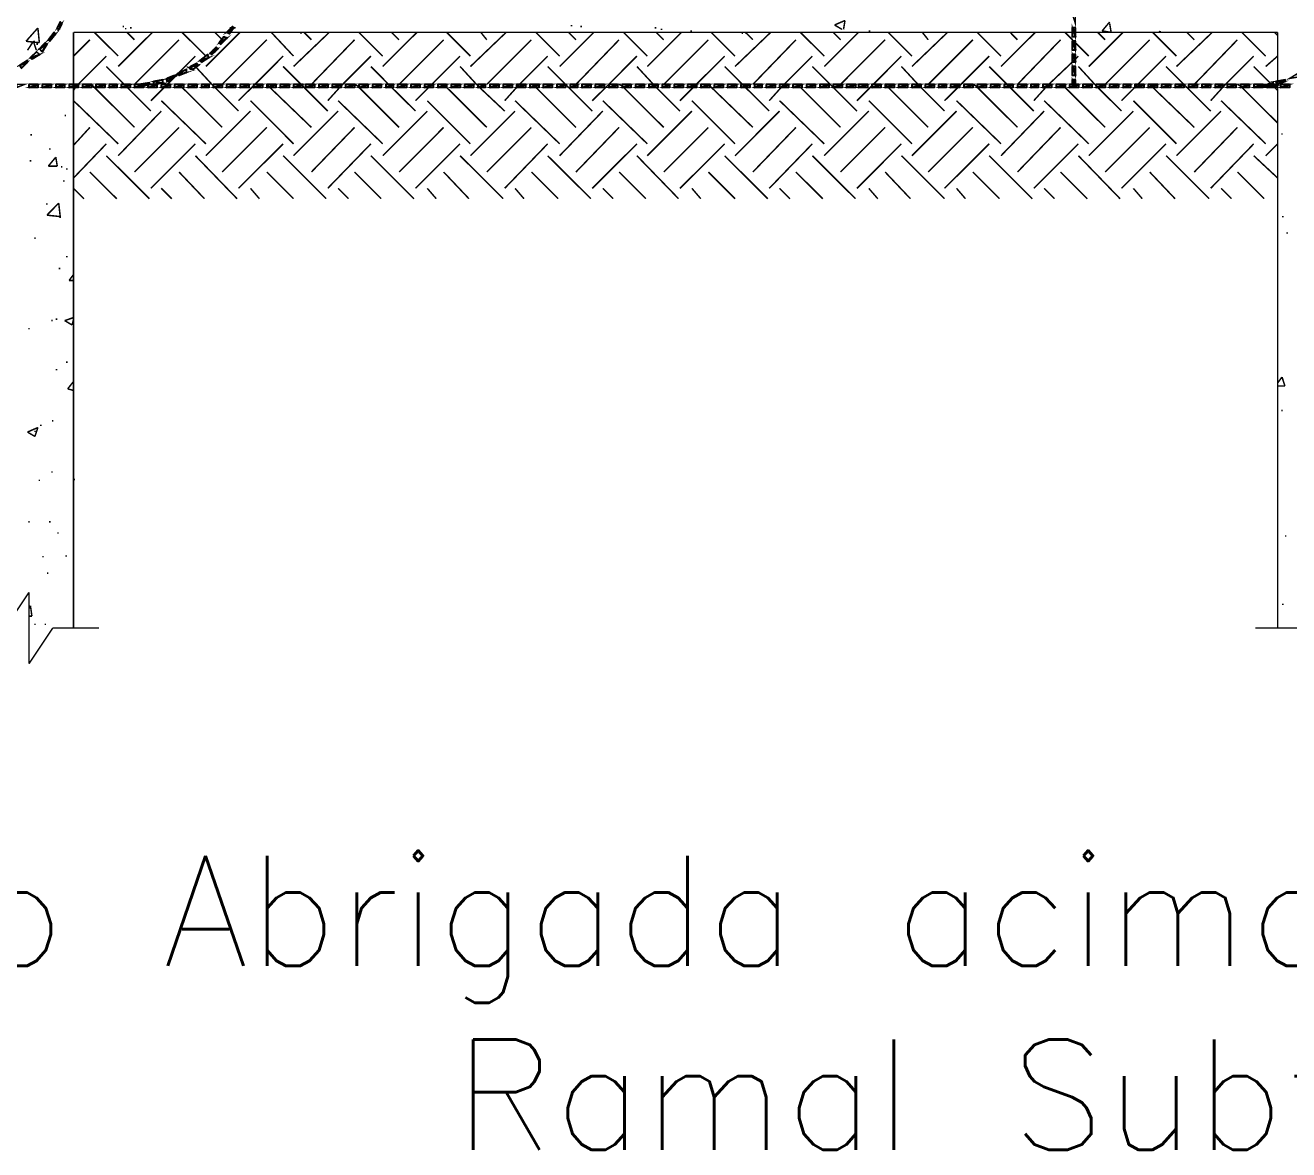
# Model space of a CAD drawing. Extents: x 219 to 1226, y 175 to 465.
# Drawn here: x 281.11 to 317.16, y 175.36 to 207.45 of the extents above; entities that cross this region are included whole.
import ezdxf

# ---------------------------------------------------------------- set-up
doc = ezdxf.new("R2010")
doc.units = 0
doc.header["$MEASUREMENT"] = 0
for name, color, linetype in [('C00-00-00-BLACK', 7, 'Continuous'), ('C00-FF-00', 3, 'Continuous'), ('C95-49-00', 34, 'Continuous')]:
    doc.layers.add(name, color=color, linetype=linetype)
doc.styles.get("Standard").update_dxf_attribs({"font": 'txt.shx', "height": 0.4})

msp = doc.modelspace()

# ---------------------------------------------------------------- linework, layer by layer
at = {"layer": 'C00-00-00-BLACK', "const_width": 0.0423}
for points in [[(281.136, 206.993), (281.474, 207.375)], [(281.517, 206.952), (281.474, 207.375)], [(283.892, 207.416), (283.935, 207.416)], [(283.978, 207.375), (283.978, 207.332)], [(284.104, 207.375), (284.146, 207.375)], [(296.701, 207.459), (296.701, 207.416)], [(296.955, 207.416), (296.997, 207.416)], [(299.077, 207.375), (299.12, 207.375)], [(299.246, 207.332), (299.289, 207.332)], [(300.093, 207.289), (300.135, 207.289)], [(304.207, 207.459), (304.504, 207.586)], [(304.207, 207.459), (304.419, 207.332)], [(304.461, 207.332), (304.504, 207.586)], [(305.183, 207.289), (305.226, 207.289)], [(311.84, 207.289), (312.055, 207.544)], [(311.84, 207.289), (312.097, 207.248)], [(312.097, 207.248), (312.055, 207.501)], [(313.454, 207.248), (313.497, 207.289)], [(313.497, 207.248), (313.497, 207.289)], [(281.136, 206.993), (281.517, 206.952)], [(281.178, 206.739), (281.347, 206.993)], [(281.432, 206.739), (281.347, 206.993)], [(281.347, 206.993), (281.39, 206.993)], [(281.432, 206.909), (281.474, 206.909)], [(282.492, 190.251), (282.492, 207.248)], [(282.492, 207.248), (316.847, 207.248)], [(288.557, 207.248), (288.6, 207.248)], [(288.983, 207.248), (288.983, 207.205)], [(301.577, 207.248), (301.577, 207.205)], [(315.15, 207.248), (315.193, 207.248)], [(315.193, 207.248), (315.234, 207.248)], [(316.847, 190.251), (316.847, 207.248)], [(282.238, 204.874), (282.281, 204.874)], [(281.263, 204.324), (281.304, 204.324)], [(316.973, 204.367), (316.973, 204.324)], [(281.773, 203.432), (281.985, 203.686)], [(281.815, 203.941), (281.815, 203.898)], [(282.028, 203.432), (281.985, 203.686)], [(281.263, 203.602), (281.263, 203.559)], [(281.773, 203.432), (282.028, 203.432)], [(282.155, 203.432), (282.155, 203.389)], [(282.281, 203.348), (282.324, 203.348)], [(282.196, 203.009), (282.238, 203.009)], [(281.732, 202.032), (282.069, 202.374)], [(281.732, 202.374), (281.732, 202.331)], [(282.112, 201.991), (282.069, 202.374)], [(281.732, 202.032), (282.112, 201.991)], [(282.112, 201.991), (282.112, 201.948)], [(316.973, 201.991), (317.016, 201.991)], [(317.1, 201.525), (317.143, 201.525)], [(281.39, 201.397), (281.39, 201.355)], [(282.281, 200.847), (282.324, 200.847)], [(282.069, 200.508), (282.112, 200.508)], [(282.365, 200.168), (282.492, 200.339)], [(282.365, 200.168), (282.492, 200.168)], [(281.858, 199.024), (281.899, 199.024)], [(281.985, 199.066), (282.028, 199.066)], [(282.238, 199.024), (282.492, 199.109)], [(282.238, 199.024), (282.451, 198.897)], [(282.451, 198.897), (282.492, 199.066)], [(281.22, 198.813), (281.22, 198.77)], [(281.985, 197.625), (282.028, 197.625)], [(282.281, 197.836), (282.324, 197.836)], [(282.324, 197.074), (282.492, 197.286)], [(316.847, 197.243), (316.973, 197.413)], [(317.057, 197.159), (316.973, 197.413)], [(282.324, 197.074), (282.492, 197.031)], [(316.847, 197.159), (317.057, 197.159)], [(316.973, 196.481), (316.973, 196.439)], [(281.899, 196.185), (281.899, 196.142)], [(281.178, 195.843), (281.474, 195.972)], [(281.178, 195.843), (281.39, 195.717)], [(281.39, 195.717), (281.474, 195.972)], [(281.39, 195.886), (281.39, 195.843)], [(281.559, 196.056), (281.559, 196.013)], [(281.858, 194.701), (281.899, 194.701)], [(281.517, 194.489), (281.517, 194.447)], [(282.492, 194.489), (282.535, 194.489)], [(281.22, 193.301), (281.22, 193.259)], [(281.815, 193.301), (281.815, 193.259)], [(282.028, 192.963), (282.069, 192.963)], [(317.057, 192.878), (317.1, 192.878)], [(281.601, 192.285), (281.643, 192.285)], [(282.281, 192.328), (282.281, 192.285)], [(281.732, 191.817), (281.773, 191.817)], [(281.22, 191.267), (280.542, 190.251)], [(281.22, 189.231), (281.22, 191.267)], [(281.22, 190.801), (281.263, 190.885)], [(281.304, 190.589), (281.263, 190.885)], [(316.973, 190.928), (317.016, 190.928)], [(281.22, 190.589), (281.304, 190.589)], [(281.39, 190.378), (281.39, 190.335)], [(281.686, 190.378), (281.686, 190.335)], [(281.899, 190.251), (281.22, 189.231)], [(281.899, 190.251), (283.216, 190.251)], [(316.208, 190.251), (317.439, 190.251)]]:
    msp.add_lwpolyline(points, dxfattribs=at)
at = {"layer": 'C00-FF-00', "const_width": 0.0423}
for points in [[(311.078, 207.755), (310.994, 207.755), (311.078, 207.499), (311.078, 207.755)], [(281.815, 206.993), (281.773, 207.036), (281.985, 207.205), (281.815, 206.993)], [(282.028, 207.375), (282.155, 207.501), (282.112, 207.544), (282.028, 207.375)], [(282.069, 207.332), (282.028, 207.375), (282.155, 207.501), (282.069, 207.332)], [(286.861, 207.248), (287.03, 207.332), (286.989, 207.375), (286.861, 207.248)], [(286.946, 207.205), (286.861, 207.248), (287.03, 207.332), (286.946, 207.205)], [(286.989, 207.375), (287.073, 207.375), (287.03, 207.416), (286.989, 207.375)], [(287.03, 207.332), (286.989, 207.375), (287.073, 207.375), (287.03, 207.332)], [(311.078, 207.375), (310.994, 207.375), (311.078, 207.118), (311.078, 207.375)], [(310.994, 207.375), (311.078, 207.118), (310.994, 207.118), (310.994, 207.375)], [(281.517, 206.782), (281.732, 206.909), (281.686, 206.952), (281.517, 206.782)], [(281.601, 206.697), (281.517, 206.782), (281.732, 206.909), (281.601, 206.697)], [(281.773, 207.036), (281.985, 207.205), (281.942, 207.248), (281.773, 207.036)], [(286.65, 206.952), (286.863, 207.078), (286.777, 207.12), (286.65, 206.952)], [(286.692, 206.909), (286.65, 206.952), (286.863, 207.078), (286.692, 206.909)], [(311.078, 206.993), (310.994, 206.993), (311.078, 206.737), (311.078, 206.993)], [(310.994, 206.993), (311.078, 206.737), (310.994, 206.737), (310.994, 206.993)], [(281.263, 206.527), (281.517, 206.613), (281.432, 206.697), (281.263, 206.527)], [(281.304, 206.486), (281.263, 206.527), (281.517, 206.613), (281.304, 206.486)], [(286.099, 206.443), (286.356, 206.527), (286.313, 206.613), (286.099, 206.443)], [(286.141, 206.4), (286.099, 206.443), (286.356, 206.527), (286.141, 206.4)], [(286.395, 206.655), (286.523, 206.697), (286.48, 206.739), (286.395, 206.655)], [(286.438, 206.613), (286.395, 206.655), (286.523, 206.697), (286.438, 206.613)], [(286.48, 206.739), (286.607, 206.782), (286.564, 206.823), (286.48, 206.739)], [(286.523, 206.697), (286.48, 206.739), (286.607, 206.782), (286.523, 206.697)], [(311.078, 206.613), (310.994, 206.613), (311.078, 206.4), (311.078, 206.613)], [(310.994, 206.613), (311.078, 206.4), (310.994, 206.4), (310.994, 206.613)], [(280.967, 206.316), (281.178, 206.4), (281.178, 206.443), (280.967, 206.316)], [(281.008, 206.228), (280.967, 206.316), (281.178, 206.4), (281.008, 206.228)], [(285.462, 206.06), (285.715, 206.102), (285.715, 206.187), (285.462, 206.06)], [(285.842, 206.187), (285.799, 206.228), (285.885, 206.187), (285.842, 206.187)], [(285.842, 206.274), (286.057, 206.316), (286.012, 206.358), (285.842, 206.274)], [(285.799, 206.228), (285.885, 206.187), (285.842, 206.274), (285.799, 206.228)], [(285.885, 206.187), (285.842, 206.274), (286.057, 206.316), (285.885, 206.187)], [(311.078, 206.274), (310.994, 206.274), (311.078, 206.017), (311.078, 206.274)], [(310.994, 206.274), (311.078, 206.017), (310.994, 206.017), (310.994, 206.274)], [(284.784, 205.848), (285.039, 205.805), (285.039, 205.891), (284.784, 205.848)], [(284.784, 205.763), (284.784, 205.848), (285.039, 205.805), (284.784, 205.763)], [(285.165, 205.932), (285.376, 205.975), (285.376, 206.017), (285.165, 205.932)], [(285.165, 205.848), (285.165, 205.932), (285.376, 205.975), (285.165, 205.848)], [(285.503, 206.017), (285.462, 206.06), (285.715, 206.102), (285.503, 206.017)], [(311.078, 205.891), (310.994, 205.891), (311.078, 205.721), (311.078, 205.891)], [(310.994, 205.891), (311.078, 205.721), (310.994, 205.721), (310.994, 205.891)], [(316.804, 205.848), (317.06, 205.848), (317.06, 205.891), (316.804, 205.848)], [(316.847, 205.763), (316.804, 205.848), (317.06, 205.848), (316.847, 205.763)], [(317.186, 205.932), (317.439, 205.975), (317.396, 206.06), (317.186, 205.932)], [(280.881, 205.763), (280.881, 205.678), (281.093, 205.763), (280.881, 205.763)], [(281.22, 205.678), (281.474, 205.763), (281.474, 205.678), (281.22, 205.678)], [(281.22, 205.763), (281.22, 205.678), (281.474, 205.763), (281.22, 205.763)], [(281.601, 205.678), (281.855, 205.763), (281.855, 205.678), (281.601, 205.678)], [(281.601, 205.763), (281.601, 205.678), (281.855, 205.763), (281.601, 205.763)], [(281.985, 205.678), (282.238, 205.763), (282.238, 205.678), (281.985, 205.678)], [(281.985, 205.763), (281.985, 205.678), (282.238, 205.763), (281.985, 205.763)], [(282.365, 205.678), (282.62, 205.763), (282.62, 205.678), (282.365, 205.678)], [(282.365, 205.763), (282.365, 205.678), (282.62, 205.763), (282.365, 205.763)], [(282.747, 205.678), (283.001, 205.763), (283.001, 205.678), (282.747, 205.678)], [(282.747, 205.763), (282.747, 205.678), (283.001, 205.763), (282.747, 205.763)], [(283.127, 205.678), (283.383, 205.763), (283.383, 205.678), (283.127, 205.678)], [(283.127, 205.763), (283.127, 205.678), (283.383, 205.763), (283.127, 205.763)], [(283.512, 205.678), (283.723, 205.763), (283.723, 205.678), (283.512, 205.678)], [(283.512, 205.763), (283.512, 205.678), (283.723, 205.763), (283.512, 205.763)], [(283.85, 205.678), (284.104, 205.763), (284.104, 205.678), (283.85, 205.678)], [(283.85, 205.763), (283.85, 205.678), (284.104, 205.763), (283.85, 205.763)], [(284.358, 205.763), (284.657, 205.763), (284.657, 205.805), (284.358, 205.763)], [(284.231, 205.678), (284.485, 205.763), (284.485, 205.678), (284.231, 205.678)], [(284.231, 205.763), (284.231, 205.678), (284.485, 205.763), (284.231, 205.763)], [(284.358, 205.678), (284.358, 205.763), (284.657, 205.763), (284.358, 205.678)], [(284.614, 205.678), (284.869, 205.763), (284.869, 205.678), (284.614, 205.678)], [(284.614, 205.763), (284.614, 205.678), (284.869, 205.763), (284.614, 205.763)], [(284.996, 205.678), (285.25, 205.763), (285.25, 205.678), (284.996, 205.678)], [(284.996, 205.763), (284.996, 205.678), (285.25, 205.763), (284.996, 205.763)], [(285.376, 205.678), (285.631, 205.763), (285.631, 205.678), (285.376, 205.678)], [(285.376, 205.763), (285.376, 205.678), (285.631, 205.763), (285.376, 205.763)], [(285.758, 205.678), (286.012, 205.763), (286.012, 205.678), (285.758, 205.678)], [(285.758, 205.763), (285.758, 205.678), (286.012, 205.763), (285.758, 205.763)], [(286.141, 205.678), (286.353, 205.763), (286.353, 205.678), (286.141, 205.678)], [(286.141, 205.763), (286.141, 205.678), (286.353, 205.763), (286.141, 205.763)], [(286.48, 205.678), (286.734, 205.763), (286.734, 205.678), (286.48, 205.678)], [(286.48, 205.763), (286.48, 205.678), (286.734, 205.763), (286.48, 205.763)], [(286.861, 205.678), (287.116, 205.763), (287.116, 205.678), (286.861, 205.678)], [(286.861, 205.763), (286.861, 205.678), (287.116, 205.763), (286.861, 205.763)], [(287.242, 205.678), (287.496, 205.763), (287.496, 205.678), (287.242, 205.678)], [(287.242, 205.763), (287.242, 205.678), (287.496, 205.763), (287.242, 205.763)], [(287.625, 205.678), (287.88, 205.763), (287.88, 205.678), (287.625, 205.678)], [(287.625, 205.763), (287.625, 205.678), (287.88, 205.763), (287.625, 205.763)], [(288.007, 205.678), (288.261, 205.763), (288.261, 205.678), (288.007, 205.678)], [(288.007, 205.763), (288.007, 205.678), (288.261, 205.763), (288.007, 205.763)], [(288.387, 205.678), (288.642, 205.763), (288.642, 205.678), (288.387, 205.678)], [(288.387, 205.763), (288.387, 205.678), (288.642, 205.763), (288.387, 205.763)], [(288.769, 205.678), (289.023, 205.763), (289.023, 205.678), (288.769, 205.678)], [(288.769, 205.763), (288.769, 205.678), (289.023, 205.763), (288.769, 205.763)], [(289.11, 205.678), (289.365, 205.763), (289.365, 205.678), (289.11, 205.678)], [(289.11, 205.763), (289.11, 205.678), (289.365, 205.763), (289.11, 205.763)], [(289.491, 205.678), (289.745, 205.763), (289.745, 205.678), (289.491, 205.678)], [(289.491, 205.763), (289.491, 205.678), (289.745, 205.763), (289.491, 205.763)], [(289.872, 205.678), (290.127, 205.763), (290.127, 205.678), (289.872, 205.678)], [(289.872, 205.763), (289.872, 205.678), (290.127, 205.763), (289.872, 205.763)], [(290.253, 205.678), (290.507, 205.763), (290.507, 205.678), (290.253, 205.678)], [(290.253, 205.763), (290.253, 205.678), (290.507, 205.763), (290.253, 205.763)], [(290.636, 205.678), (290.891, 205.763), (290.891, 205.678), (290.636, 205.678)], [(290.636, 205.763), (290.636, 205.678), (290.891, 205.763), (290.636, 205.763)], [(291.018, 205.678), (291.272, 205.763), (291.272, 205.678), (291.018, 205.678)], [(291.018, 205.763), (291.018, 205.678), (291.272, 205.763), (291.018, 205.763)], [(291.398, 205.678), (291.611, 205.763), (291.611, 205.678), (291.398, 205.678)], [(291.398, 205.763), (291.398, 205.678), (291.611, 205.763), (291.398, 205.763)], [(291.737, 205.678), (291.991, 205.763), (291.991, 205.678), (291.737, 205.678)], [(291.737, 205.763), (291.737, 205.678), (291.991, 205.763), (291.737, 205.763)], [(292.12, 205.678), (292.376, 205.763), (292.376, 205.678), (292.12, 205.678)], [(292.12, 205.763), (292.12, 205.678), (292.376, 205.763), (292.12, 205.763)], [(292.502, 205.678), (292.756, 205.763), (292.756, 205.678), (292.502, 205.678)], [(292.502, 205.763), (292.502, 205.678), (292.756, 205.763), (292.502, 205.763)], [(292.882, 205.678), (293.138, 205.763), (293.138, 205.678), (292.882, 205.678)], [(292.882, 205.763), (292.882, 205.678), (293.138, 205.763), (292.882, 205.763)], [(293.267, 205.678), (293.521, 205.763), (293.521, 205.678), (293.267, 205.678)], [(293.267, 205.763), (293.267, 205.678), (293.521, 205.763), (293.267, 205.763)], [(293.647, 205.678), (293.902, 205.763), (293.902, 205.678), (293.647, 205.678)], [(293.647, 205.763), (293.647, 205.678), (293.902, 205.763), (293.647, 205.763)], [(294.029, 205.678), (294.24, 205.763), (294.24, 205.678), (294.029, 205.678)], [(294.029, 205.763), (294.029, 205.678), (294.24, 205.763), (294.029, 205.763)], [(294.367, 205.678), (294.622, 205.763), (294.622, 205.678), (294.367, 205.678)], [(294.367, 205.763), (294.367, 205.678), (294.622, 205.763), (294.367, 205.763)], [(294.751, 205.678), (295.005, 205.763), (295.005, 205.678), (294.751, 205.678)], [(294.751, 205.763), (294.751, 205.678), (295.005, 205.763), (294.751, 205.763)], [(295.131, 205.678), (295.386, 205.763), (295.386, 205.678), (295.131, 205.678)], [(295.131, 205.763), (295.131, 205.678), (295.386, 205.763), (295.131, 205.763)], [(295.513, 205.678), (295.767, 205.763), (295.767, 205.678), (295.513, 205.678)], [(295.513, 205.763), (295.513, 205.678), (295.767, 205.763), (295.513, 205.763)], [(295.893, 205.678), (296.148, 205.763), (296.148, 205.678), (295.893, 205.678)], [(295.893, 205.763), (295.893, 205.678), (296.148, 205.763), (295.893, 205.763)], [(296.278, 205.678), (296.532, 205.763), (296.532, 205.678), (296.278, 205.678)], [(296.278, 205.763), (296.278, 205.678), (296.532, 205.763), (296.278, 205.763)], [(296.658, 205.678), (296.871, 205.763), (296.871, 205.678), (296.658, 205.678)], [(296.658, 205.763), (296.658, 205.678), (296.871, 205.763), (296.658, 205.763)], [(296.997, 205.678), (297.251, 205.763), (297.251, 205.678), (296.997, 205.678)], [(296.997, 205.763), (296.997, 205.678), (297.251, 205.763), (296.997, 205.763)], [(297.378, 205.678), (297.633, 205.763), (297.633, 205.678), (297.378, 205.678)], [(297.378, 205.763), (297.378, 205.678), (297.633, 205.763), (297.378, 205.763)], [(297.762, 205.678), (298.016, 205.763), (298.016, 205.678), (297.762, 205.678)], [(297.762, 205.763), (297.762, 205.678), (298.016, 205.763), (297.762, 205.763)], [(298.142, 205.678), (298.397, 205.763), (298.397, 205.678), (298.142, 205.678)], [(298.142, 205.763), (298.142, 205.678), (298.397, 205.763), (298.142, 205.763)], [(298.524, 205.678), (298.778, 205.763), (298.778, 205.678), (298.524, 205.678)], [(298.524, 205.763), (298.524, 205.678), (298.778, 205.763), (298.524, 205.763)], [(298.905, 205.678), (299.159, 205.763), (299.159, 205.678), (298.905, 205.678)], [(298.905, 205.763), (298.905, 205.678), (299.159, 205.763), (298.905, 205.763)], [(299.289, 205.678), (299.5, 205.763), (299.5, 205.678), (299.289, 205.678)], [(299.289, 205.763), (299.289, 205.678), (299.5, 205.763), (299.289, 205.763)], [(299.627, 205.678), (299.882, 205.763), (299.882, 205.678), (299.627, 205.678)], [(299.627, 205.763), (299.627, 205.678), (299.882, 205.763), (299.627, 205.763)], [(300.008, 205.678), (300.262, 205.763), (300.262, 205.678), (300.008, 205.678)], [(300.008, 205.763), (300.008, 205.678), (300.262, 205.763), (300.008, 205.763)], [(300.389, 205.678), (300.644, 205.763), (300.644, 205.678), (300.389, 205.678)], [(300.389, 205.763), (300.389, 205.678), (300.644, 205.763), (300.389, 205.763)], [(300.773, 205.678), (301.027, 205.763), (301.027, 205.678), (300.773, 205.678)], [(300.773, 205.763), (300.773, 205.678), (301.027, 205.763), (300.773, 205.763)], [(301.154, 205.678), (301.408, 205.763), (301.408, 205.678), (301.154, 205.678)], [(301.154, 205.763), (301.154, 205.678), (301.408, 205.763), (301.154, 205.763)], [(301.535, 205.678), (301.789, 205.763), (301.789, 205.678), (301.535, 205.678)], [(301.535, 205.763), (301.535, 205.678), (301.789, 205.763), (301.535, 205.763)], [(301.919, 205.678), (302.131, 205.763), (302.131, 205.678), (301.919, 205.678)], [(301.919, 205.763), (301.919, 205.678), (302.131, 205.763), (301.919, 205.763)], [(302.257, 205.678), (302.511, 205.763), (302.511, 205.678), (302.257, 205.678)], [(302.257, 205.763), (302.257, 205.678), (302.511, 205.763), (302.257, 205.763)], [(302.638, 205.678), (302.893, 205.763), (302.893, 205.678), (302.638, 205.678)], [(302.638, 205.763), (302.638, 205.678), (302.893, 205.763), (302.638, 205.763)], [(303.02, 205.678), (303.273, 205.763), (303.273, 205.678), (303.02, 205.678)], [(303.02, 205.763), (303.02, 205.678), (303.273, 205.763), (303.02, 205.763)], [(303.403, 205.678), (303.657, 205.763), (303.657, 205.678), (303.403, 205.678)], [(303.403, 205.763), (303.403, 205.678), (303.657, 205.763), (303.403, 205.763)], [(303.784, 205.678), (304.038, 205.763), (304.038, 205.678), (303.784, 205.678)], [(303.784, 205.763), (303.784, 205.678), (304.038, 205.763), (303.784, 205.763)], [(304.165, 205.678), (304.419, 205.763), (304.419, 205.678), (304.165, 205.678)], [(304.165, 205.763), (304.165, 205.678), (304.419, 205.763), (304.165, 205.763)], [(304.546, 205.678), (304.8, 205.763), (304.8, 205.678), (304.546, 205.678)], [(304.546, 205.763), (304.546, 205.678), (304.8, 205.763), (304.546, 205.763)], [(304.887, 205.678), (305.142, 205.763), (305.142, 205.678), (304.887, 205.678)], [(304.887, 205.763), (304.887, 205.678), (305.142, 205.763), (304.887, 205.763)], [(305.269, 205.678), (305.522, 205.763), (305.522, 205.678), (305.269, 205.678)], [(305.269, 205.763), (305.269, 205.678), (305.522, 205.763), (305.269, 205.763)], [(305.649, 205.678), (305.904, 205.763), (305.904, 205.678), (305.649, 205.678)], [(305.649, 205.763), (305.649, 205.678), (305.904, 205.763), (305.649, 205.763)], [(306.031, 205.678), (306.284, 205.763), (306.284, 205.678), (306.031, 205.678)], [(306.031, 205.763), (306.031, 205.678), (306.284, 205.763), (306.031, 205.763)], [(306.414, 205.678), (306.668, 205.763), (306.668, 205.678), (306.414, 205.678)], [(306.414, 205.763), (306.414, 205.678), (306.668, 205.763), (306.414, 205.763)], [(306.795, 205.678), (307.049, 205.763), (307.049, 205.678), (306.795, 205.678)], [(306.795, 205.763), (306.795, 205.678), (307.049, 205.763), (306.795, 205.763)], [(307.176, 205.678), (307.388, 205.763), (307.388, 205.678), (307.176, 205.678)], [(307.176, 205.763), (307.176, 205.678), (307.388, 205.763), (307.176, 205.763)], [(307.515, 205.678), (307.768, 205.763), (307.768, 205.678), (307.515, 205.678)], [(307.515, 205.763), (307.515, 205.678), (307.768, 205.763), (307.515, 205.763)], [(307.898, 205.678), (308.152, 205.763), (308.152, 205.678), (307.898, 205.678)], [(307.898, 205.763), (307.898, 205.678), (308.152, 205.763), (307.898, 205.763)], [(308.279, 205.678), (308.533, 205.763), (308.533, 205.678), (308.279, 205.678)], [(308.279, 205.763), (308.279, 205.678), (308.533, 205.763), (308.279, 205.763)], [(308.66, 205.678), (308.915, 205.763), (308.915, 205.678), (308.66, 205.678)], [(308.66, 205.763), (308.66, 205.678), (308.915, 205.763), (308.66, 205.763)], [(309.041, 205.678), (309.295, 205.763), (309.295, 205.678), (309.041, 205.678)], [(309.041, 205.763), (309.041, 205.678), (309.295, 205.763), (309.041, 205.763)], [(309.425, 205.678), (309.678, 205.763), (309.678, 205.678), (309.425, 205.678)], [(309.425, 205.763), (309.425, 205.678), (309.678, 205.763), (309.425, 205.763)], [(309.806, 205.678), (310.017, 205.763), (310.017, 205.678), (309.806, 205.678)], [(309.806, 205.763), (309.806, 205.678), (310.017, 205.763), (309.806, 205.763)], [(310.144, 205.678), (310.399, 205.763), (310.399, 205.678), (310.144, 205.678)], [(310.144, 205.763), (310.144, 205.678), (310.399, 205.763), (310.144, 205.763)], [(310.528, 205.678), (310.782, 205.763), (310.782, 205.678), (310.528, 205.678)], [(310.528, 205.763), (310.528, 205.678), (310.782, 205.763), (310.528, 205.763)], [(310.909, 205.678), (311.164, 205.763), (311.164, 205.678), (310.909, 205.678)], [(310.909, 205.763), (310.909, 205.678), (311.164, 205.763), (310.909, 205.763)], [(311.29, 205.678), (311.544, 205.763), (311.544, 205.678), (311.29, 205.678)], [(311.29, 205.763), (311.29, 205.678), (311.544, 205.763), (311.29, 205.763)], [(311.671, 205.678), (311.926, 205.763), (311.926, 205.678), (311.671, 205.678)], [(311.671, 205.763), (311.671, 205.678), (311.926, 205.763), (311.671, 205.763)], [(312.055, 205.678), (312.309, 205.763), (312.309, 205.678), (312.055, 205.678)], [(312.055, 205.763), (312.055, 205.678), (312.309, 205.763), (312.055, 205.763)], [(312.436, 205.678), (312.648, 205.763), (312.648, 205.678), (312.436, 205.678)], [(312.436, 205.763), (312.436, 205.678), (312.648, 205.763), (312.436, 205.763)], [(312.775, 205.678), (313.028, 205.763), (313.028, 205.678), (312.775, 205.678)], [(312.775, 205.763), (312.775, 205.678), (313.028, 205.763), (312.775, 205.763)], [(313.155, 205.678), (313.41, 205.763), (313.41, 205.678), (313.155, 205.678)], [(313.155, 205.763), (313.155, 205.678), (313.41, 205.763), (313.155, 205.763)], [(313.539, 205.678), (313.793, 205.763), (313.793, 205.678), (313.539, 205.678)], [(313.539, 205.763), (313.539, 205.678), (313.793, 205.763), (313.539, 205.763)], [(313.92, 205.678), (314.175, 205.763), (314.175, 205.678), (313.92, 205.678)], [(313.92, 205.763), (313.92, 205.678), (314.175, 205.763), (313.92, 205.763)], [(314.301, 205.678), (314.555, 205.763), (314.555, 205.678), (314.301, 205.678)], [(314.301, 205.763), (314.301, 205.678), (314.555, 205.763), (314.301, 205.763)], [(314.682, 205.678), (314.937, 205.763), (314.937, 205.678), (314.682, 205.678)], [(314.682, 205.763), (314.682, 205.678), (314.937, 205.763), (314.682, 205.763)], [(315.066, 205.678), (315.277, 205.763), (315.277, 205.678), (315.066, 205.678)], [(315.066, 205.763), (315.066, 205.678), (315.277, 205.763), (315.066, 205.763)], [(315.404, 205.678), (315.659, 205.763), (315.659, 205.678), (315.404, 205.678)], [(315.404, 205.763), (315.404, 205.678), (315.659, 205.763), (315.404, 205.763)], [(315.785, 205.678), (316.039, 205.763), (316.039, 205.678), (315.785, 205.678)], [(315.785, 205.763), (315.785, 205.678), (316.039, 205.763), (315.785, 205.763)], [(316.166, 205.678), (316.421, 205.763), (316.421, 205.678), (316.166, 205.678)], [(316.166, 205.763), (316.166, 205.678), (316.421, 205.763), (316.166, 205.763)], [(316.424, 205.721), (316.72, 205.721), (316.72, 205.805), (316.424, 205.721)], [(316.424, 205.678), (316.424, 205.721), (316.72, 205.721), (316.424, 205.678)], [(316.55, 205.678), (316.804, 205.763), (316.804, 205.678), (316.55, 205.678)], [(316.55, 205.763), (316.55, 205.678), (316.804, 205.763), (316.55, 205.763)], [(316.93, 205.678), (317.186, 205.763), (317.186, 205.678), (316.93, 205.678)], [(316.93, 205.763), (316.93, 205.678), (317.186, 205.763), (316.93, 205.763)]]:
    msp.add_lwpolyline(points, close=True, dxfattribs=at)
for points in [[(282.069, 207.289), (282.028, 207.332)], [(285.165, 205.848), (285.123, 205.932)], [(311.078, 205.721), (310.994, 205.721)]]:
    msp.add_lwpolyline(points, dxfattribs=at)
at = {"layer": 'C00-FF-00'}
for points in [[(282.028, 207.375), (282.155, 207.501), (282.112, 207.544), (282.028, 207.375)], [(282.069, 207.332), (282.028, 207.375), (282.155, 207.501), (282.069, 207.332)], [(286.861, 207.248), (287.03, 207.332), (286.989, 207.375), (286.861, 207.248)], [(286.946, 207.205), (286.861, 207.248), (287.03, 207.332), (286.946, 207.205)], [(286.989, 207.375), (287.073, 207.375), (287.03, 207.416), (286.989, 207.375)], [(287.03, 207.332), (286.989, 207.375), (287.073, 207.375), (287.03, 207.332)], [(311.078, 207.375), (310.994, 207.375), (311.078, 207.118), (311.078, 207.375)], [(310.994, 207.375), (311.078, 207.118), (310.994, 207.118), (310.994, 207.375)], [(281.517, 206.782), (281.732, 206.909), (281.686, 206.952), (281.517, 206.782)], [(281.773, 207.036), (281.985, 207.205), (281.942, 207.248), (281.773, 207.036)], [(281.815, 206.993), (281.773, 207.036), (281.985, 207.205), (281.815, 206.993)], [(286.65, 206.952), (286.863, 207.078), (286.777, 207.12), (286.65, 206.952)], [(286.692, 206.909), (286.65, 206.952), (286.863, 207.078), (286.692, 206.909)], [(311.078, 206.993), (310.994, 206.993), (311.078, 206.737), (311.078, 206.993)], [(310.994, 206.993), (311.078, 206.737), (310.994, 206.737), (310.994, 206.993)], [(281.263, 206.527), (281.517, 206.613), (281.432, 206.697), (281.263, 206.527)], [(281.304, 206.486), (281.263, 206.527), (281.517, 206.613), (281.304, 206.486)], [(281.601, 206.697), (281.517, 206.782), (281.732, 206.909), (281.601, 206.697)], [(286.099, 206.443), (286.356, 206.527), (286.313, 206.613), (286.099, 206.443)], [(286.395, 206.655), (286.523, 206.697), (286.48, 206.739), (286.395, 206.655)], [(286.438, 206.613), (286.395, 206.655), (286.523, 206.697), (286.438, 206.613)], [(286.48, 206.739), (286.607, 206.782), (286.564, 206.823), (286.48, 206.739)], [(286.523, 206.697), (286.48, 206.739), (286.607, 206.782), (286.523, 206.697)], [(311.078, 206.613), (310.994, 206.613), (311.078, 206.4), (311.078, 206.613)], [(310.994, 206.613), (311.078, 206.4), (310.994, 206.4), (310.994, 206.613)], [(280.967, 206.316), (281.178, 206.4), (281.178, 206.443), (280.967, 206.316)], [(281.008, 206.228), (280.967, 206.316), (281.178, 206.4), (281.008, 206.228)], [(285.799, 206.228), (285.885, 206.187), (285.842, 206.274), (285.799, 206.228)], [(285.842, 206.187), (285.799, 206.228), (285.885, 206.187), (285.842, 206.187)], [(285.842, 206.274), (286.057, 206.316), (286.012, 206.358), (285.842, 206.274)], [(285.885, 206.187), (285.842, 206.274), (286.057, 206.316), (285.885, 206.187)], [(286.141, 206.4), (286.099, 206.443), (286.356, 206.527), (286.141, 206.4)], [(311.078, 206.274), (310.994, 206.274), (311.078, 206.017), (311.078, 206.274)], [(310.994, 206.274), (311.078, 206.017), (310.994, 206.017), (310.994, 206.274)], [(284.784, 205.848), (285.039, 205.805), (285.039, 205.891), (284.784, 205.848)], [(284.784, 205.763), (284.784, 205.848), (285.039, 205.805), (284.784, 205.763)], [(285.165, 205.932), (285.376, 205.975), (285.376, 206.017), (285.165, 205.932)], [(285.165, 205.848), (285.165, 205.932), (285.376, 205.975), (285.165, 205.848)], [(285.462, 206.06), (285.715, 206.102), (285.715, 206.187), (285.462, 206.06)], [(285.503, 206.017), (285.462, 206.06), (285.715, 206.102), (285.503, 206.017)], [(311.078, 205.891), (310.994, 205.891), (311.078, 205.721), (311.078, 205.891)], [(310.994, 205.891), (311.078, 205.721), (310.994, 205.721), (310.994, 205.891)], [(316.804, 205.848), (317.06, 205.848), (317.06, 205.891), (316.804, 205.848)], [(316.847, 205.763), (316.804, 205.848), (317.06, 205.848), (316.847, 205.763)], [(281.22, 205.763), (281.22, 205.678), (281.474, 205.763), (281.22, 205.763)], [(281.22, 205.678), (281.474, 205.763), (281.474, 205.678), (281.22, 205.678)], [(281.601, 205.763), (281.601, 205.678), (281.855, 205.763), (281.601, 205.763)], [(281.601, 205.678), (281.855, 205.763), (281.855, 205.678), (281.601, 205.678)], [(281.985, 205.763), (281.985, 205.678), (282.238, 205.763), (281.985, 205.763)], [(281.985, 205.678), (282.238, 205.763), (282.238, 205.678), (281.985, 205.678)], [(282.365, 205.763), (282.365, 205.678), (282.62, 205.763), (282.365, 205.763)], [(282.365, 205.678), (282.62, 205.763), (282.62, 205.678), (282.365, 205.678)], [(282.747, 205.763), (282.747, 205.678), (283.001, 205.763), (282.747, 205.763)], [(282.747, 205.678), (283.001, 205.763), (283.001, 205.678), (282.747, 205.678)], [(283.127, 205.763), (283.127, 205.678), (283.383, 205.763), (283.127, 205.763)], [(283.127, 205.678), (283.383, 205.763), (283.383, 205.678), (283.127, 205.678)], [(283.512, 205.763), (283.512, 205.678), (283.723, 205.763), (283.512, 205.763)], [(283.512, 205.678), (283.723, 205.763), (283.723, 205.678), (283.512, 205.678)], [(283.85, 205.763), (283.85, 205.678), (284.104, 205.763), (283.85, 205.763)], [(283.85, 205.678), (284.104, 205.763), (284.104, 205.678), (283.85, 205.678)], [(284.231, 205.763), (284.231, 205.678), (284.485, 205.763), (284.231, 205.763)], [(284.231, 205.678), (284.485, 205.763), (284.485, 205.678), (284.231, 205.678)], [(284.358, 205.763), (284.657, 205.763), (284.657, 205.805), (284.358, 205.763)], [(284.358, 205.678), (284.358, 205.763), (284.657, 205.763), (284.358, 205.678)], [(284.614, 205.763), (284.614, 205.678), (284.869, 205.763), (284.614, 205.763)], [(284.614, 205.678), (284.869, 205.763), (284.869, 205.678), (284.614, 205.678)], [(284.996, 205.763), (284.996, 205.678), (285.25, 205.763), (284.996, 205.763)], [(284.996, 205.678), (285.25, 205.763), (285.25, 205.678), (284.996, 205.678)], [(285.376, 205.763), (285.376, 205.678), (285.631, 205.763), (285.376, 205.763)], [(285.376, 205.678), (285.631, 205.763), (285.631, 205.678), (285.376, 205.678)], [(285.758, 205.763), (285.758, 205.678), (286.012, 205.763), (285.758, 205.763)], [(285.758, 205.678), (286.012, 205.763), (286.012, 205.678), (285.758, 205.678)], [(286.141, 205.763), (286.141, 205.678), (286.353, 205.763), (286.141, 205.763)], [(286.141, 205.678), (286.353, 205.763), (286.353, 205.678), (286.141, 205.678)], [(286.48, 205.763), (286.48, 205.678), (286.734, 205.763), (286.48, 205.763)], [(286.48, 205.678), (286.734, 205.763), (286.734, 205.678), (286.48, 205.678)], [(286.861, 205.763), (286.861, 205.678), (287.116, 205.763), (286.861, 205.763)], [(286.861, 205.678), (287.116, 205.763), (287.116, 205.678), (286.861, 205.678)], [(287.242, 205.763), (287.242, 205.678), (287.496, 205.763), (287.242, 205.763)], [(287.242, 205.678), (287.496, 205.763), (287.496, 205.678), (287.242, 205.678)], [(287.625, 205.763), (287.625, 205.678), (287.88, 205.763), (287.625, 205.763)], [(287.625, 205.678), (287.88, 205.763), (287.88, 205.678), (287.625, 205.678)], [(288.007, 205.763), (288.007, 205.678), (288.261, 205.763), (288.007, 205.763)], [(288.007, 205.678), (288.261, 205.763), (288.261, 205.678), (288.007, 205.678)], [(288.387, 205.763), (288.387, 205.678), (288.642, 205.763), (288.387, 205.763)], [(288.387, 205.678), (288.642, 205.763), (288.642, 205.678), (288.387, 205.678)], [(288.769, 205.763), (288.769, 205.678), (289.023, 205.763), (288.769, 205.763)], [(288.769, 205.678), (289.023, 205.763), (289.023, 205.678), (288.769, 205.678)], [(289.11, 205.763), (289.11, 205.678), (289.365, 205.763), (289.11, 205.763)], [(289.11, 205.678), (289.365, 205.763), (289.365, 205.678), (289.11, 205.678)], [(289.491, 205.763), (289.491, 205.678), (289.745, 205.763), (289.491, 205.763)], [(289.491, 205.678), (289.745, 205.763), (289.745, 205.678), (289.491, 205.678)], [(289.872, 205.763), (289.872, 205.678), (290.127, 205.763), (289.872, 205.763)], [(289.872, 205.678), (290.127, 205.763), (290.127, 205.678), (289.872, 205.678)], [(290.253, 205.763), (290.253, 205.678), (290.507, 205.763), (290.253, 205.763)], [(290.253, 205.678), (290.507, 205.763), (290.507, 205.678), (290.253, 205.678)], [(290.636, 205.763), (290.636, 205.678), (290.891, 205.763), (290.636, 205.763)], [(290.636, 205.678), (290.891, 205.763), (290.891, 205.678), (290.636, 205.678)], [(291.018, 205.763), (291.018, 205.678), (291.272, 205.763), (291.018, 205.763)], [(291.018, 205.678), (291.272, 205.763), (291.272, 205.678), (291.018, 205.678)], [(291.398, 205.763), (291.398, 205.678), (291.611, 205.763), (291.398, 205.763)], [(291.398, 205.678), (291.611, 205.763), (291.611, 205.678), (291.398, 205.678)], [(291.737, 205.763), (291.737, 205.678), (291.991, 205.763), (291.737, 205.763)], [(291.737, 205.678), (291.991, 205.763), (291.991, 205.678), (291.737, 205.678)], [(292.12, 205.763), (292.12, 205.678), (292.376, 205.763), (292.12, 205.763)], [(292.12, 205.678), (292.376, 205.763), (292.376, 205.678), (292.12, 205.678)], [(292.502, 205.763), (292.502, 205.678), (292.756, 205.763), (292.502, 205.763)], [(292.502, 205.678), (292.756, 205.763), (292.756, 205.678), (292.502, 205.678)], [(292.882, 205.763), (292.882, 205.678), (293.138, 205.763), (292.882, 205.763)], [(292.882, 205.678), (293.138, 205.763), (293.138, 205.678), (292.882, 205.678)], [(293.267, 205.763), (293.267, 205.678), (293.521, 205.763), (293.267, 205.763)], [(293.267, 205.678), (293.521, 205.763), (293.521, 205.678), (293.267, 205.678)], [(293.647, 205.763), (293.647, 205.678), (293.902, 205.763), (293.647, 205.763)], [(293.647, 205.678), (293.902, 205.763), (293.902, 205.678), (293.647, 205.678)], [(294.029, 205.763), (294.029, 205.678), (294.24, 205.763), (294.029, 205.763)], [(294.029, 205.678), (294.24, 205.763), (294.24, 205.678), (294.029, 205.678)], [(294.367, 205.763), (294.367, 205.678), (294.622, 205.763), (294.367, 205.763)], [(294.367, 205.678), (294.622, 205.763), (294.622, 205.678), (294.367, 205.678)], [(294.751, 205.763), (294.751, 205.678), (295.005, 205.763), (294.751, 205.763)], [(294.751, 205.678), (295.005, 205.763), (295.005, 205.678), (294.751, 205.678)], [(295.131, 205.763), (295.131, 205.678), (295.386, 205.763), (295.131, 205.763)], [(295.131, 205.678), (295.386, 205.763), (295.386, 205.678), (295.131, 205.678)], [(295.513, 205.763), (295.513, 205.678), (295.767, 205.763), (295.513, 205.763)], [(295.513, 205.678), (295.767, 205.763), (295.767, 205.678), (295.513, 205.678)], [(295.893, 205.763), (295.893, 205.678), (296.148, 205.763), (295.893, 205.763)], [(295.893, 205.678), (296.148, 205.763), (296.148, 205.678), (295.893, 205.678)], [(296.278, 205.763), (296.278, 205.678), (296.532, 205.763), (296.278, 205.763)], [(296.278, 205.678), (296.532, 205.763), (296.532, 205.678), (296.278, 205.678)], [(296.658, 205.763), (296.658, 205.678), (296.871, 205.763), (296.658, 205.763)], [(296.658, 205.678), (296.871, 205.763), (296.871, 205.678), (296.658, 205.678)], [(296.997, 205.763), (296.997, 205.678), (297.251, 205.763), (296.997, 205.763)], [(296.997, 205.678), (297.251, 205.763), (297.251, 205.678), (296.997, 205.678)], [(297.378, 205.763), (297.378, 205.678), (297.633, 205.763), (297.378, 205.763)], [(297.378, 205.678), (297.633, 205.763), (297.633, 205.678), (297.378, 205.678)], [(297.762, 205.763), (297.762, 205.678), (298.016, 205.763), (297.762, 205.763)], [(297.762, 205.678), (298.016, 205.763), (298.016, 205.678), (297.762, 205.678)], [(298.142, 205.763), (298.142, 205.678), (298.397, 205.763), (298.142, 205.763)], [(298.142, 205.678), (298.397, 205.763), (298.397, 205.678), (298.142, 205.678)], [(298.524, 205.763), (298.524, 205.678), (298.778, 205.763), (298.524, 205.763)], [(298.524, 205.678), (298.778, 205.763), (298.778, 205.678), (298.524, 205.678)], [(298.905, 205.763), (298.905, 205.678), (299.159, 205.763), (298.905, 205.763)], [(298.905, 205.678), (299.159, 205.763), (299.159, 205.678), (298.905, 205.678)], [(299.289, 205.763), (299.289, 205.678), (299.5, 205.763), (299.289, 205.763)], [(299.289, 205.678), (299.5, 205.763), (299.5, 205.678), (299.289, 205.678)], [(299.627, 205.763), (299.627, 205.678), (299.882, 205.763), (299.627, 205.763)], [(299.627, 205.678), (299.882, 205.763), (299.882, 205.678), (299.627, 205.678)], [(300.008, 205.763), (300.008, 205.678), (300.262, 205.763), (300.008, 205.763)], [(300.008, 205.678), (300.262, 205.763), (300.262, 205.678), (300.008, 205.678)], [(300.389, 205.763), (300.389, 205.678), (300.644, 205.763), (300.389, 205.763)], [(300.389, 205.678), (300.644, 205.763), (300.644, 205.678), (300.389, 205.678)], [(300.773, 205.763), (300.773, 205.678), (301.027, 205.763), (300.773, 205.763)], [(300.773, 205.678), (301.027, 205.763), (301.027, 205.678), (300.773, 205.678)], [(301.154, 205.763), (301.154, 205.678), (301.408, 205.763), (301.154, 205.763)], [(301.154, 205.678), (301.408, 205.763), (301.408, 205.678), (301.154, 205.678)], [(301.535, 205.763), (301.535, 205.678), (301.789, 205.763), (301.535, 205.763)], [(301.535, 205.678), (301.789, 205.763), (301.789, 205.678), (301.535, 205.678)], [(301.919, 205.763), (301.919, 205.678), (302.131, 205.763), (301.919, 205.763)], [(301.919, 205.678), (302.131, 205.763), (302.131, 205.678), (301.919, 205.678)], [(302.257, 205.763), (302.257, 205.678), (302.511, 205.763), (302.257, 205.763)], [(302.257, 205.678), (302.511, 205.763), (302.511, 205.678), (302.257, 205.678)], [(302.638, 205.763), (302.638, 205.678), (302.893, 205.763), (302.638, 205.763)], [(302.638, 205.678), (302.893, 205.763), (302.893, 205.678), (302.638, 205.678)], [(303.02, 205.763), (303.02, 205.678), (303.273, 205.763), (303.02, 205.763)], [(303.02, 205.678), (303.273, 205.763), (303.273, 205.678), (303.02, 205.678)], [(303.403, 205.763), (303.403, 205.678), (303.657, 205.763), (303.403, 205.763)], [(303.403, 205.678), (303.657, 205.763), (303.657, 205.678), (303.403, 205.678)], [(303.784, 205.763), (303.784, 205.678), (304.038, 205.763), (303.784, 205.763)], [(303.784, 205.678), (304.038, 205.763), (304.038, 205.678), (303.784, 205.678)], [(304.165, 205.763), (304.165, 205.678), (304.419, 205.763), (304.165, 205.763)], [(304.165, 205.678), (304.419, 205.763), (304.419, 205.678), (304.165, 205.678)], [(304.546, 205.763), (304.546, 205.678), (304.8, 205.763), (304.546, 205.763)], [(304.546, 205.678), (304.8, 205.763), (304.8, 205.678), (304.546, 205.678)], [(304.887, 205.763), (304.887, 205.678), (305.142, 205.763), (304.887, 205.763)], [(304.887, 205.678), (305.142, 205.763), (305.142, 205.678), (304.887, 205.678)], [(305.269, 205.763), (305.269, 205.678), (305.522, 205.763), (305.269, 205.763)], [(305.269, 205.678), (305.522, 205.763), (305.522, 205.678), (305.269, 205.678)], [(305.649, 205.763), (305.649, 205.678), (305.904, 205.763), (305.649, 205.763)], [(305.649, 205.678), (305.904, 205.763), (305.904, 205.678), (305.649, 205.678)], [(306.031, 205.763), (306.031, 205.678), (306.284, 205.763), (306.031, 205.763)], [(306.031, 205.678), (306.284, 205.763), (306.284, 205.678), (306.031, 205.678)], [(306.414, 205.763), (306.414, 205.678), (306.668, 205.763), (306.414, 205.763)], [(306.414, 205.678), (306.668, 205.763), (306.668, 205.678), (306.414, 205.678)], [(306.795, 205.763), (306.795, 205.678), (307.049, 205.763), (306.795, 205.763)], [(306.795, 205.678), (307.049, 205.763), (307.049, 205.678), (306.795, 205.678)], [(307.176, 205.763), (307.176, 205.678), (307.388, 205.763), (307.176, 205.763)], [(307.176, 205.678), (307.388, 205.763), (307.388, 205.678), (307.176, 205.678)], [(307.515, 205.763), (307.515, 205.678), (307.768, 205.763), (307.515, 205.763)], [(307.515, 205.678), (307.768, 205.763), (307.768, 205.678), (307.515, 205.678)], [(307.898, 205.763), (307.898, 205.678), (308.152, 205.763), (307.898, 205.763)], [(307.898, 205.678), (308.152, 205.763), (308.152, 205.678), (307.898, 205.678)], [(308.279, 205.763), (308.279, 205.678), (308.533, 205.763), (308.279, 205.763)], [(308.279, 205.678), (308.533, 205.763), (308.533, 205.678), (308.279, 205.678)], [(308.66, 205.763), (308.66, 205.678), (308.915, 205.763), (308.66, 205.763)], [(308.66, 205.678), (308.915, 205.763), (308.915, 205.678), (308.66, 205.678)], [(309.041, 205.763), (309.041, 205.678), (309.295, 205.763), (309.041, 205.763)], [(309.041, 205.678), (309.295, 205.763), (309.295, 205.678), (309.041, 205.678)], [(309.425, 205.763), (309.425, 205.678), (309.678, 205.763), (309.425, 205.763)], [(309.425, 205.678), (309.678, 205.763), (309.678, 205.678), (309.425, 205.678)], [(309.806, 205.763), (309.806, 205.678), (310.017, 205.763), (309.806, 205.763)], [(309.806, 205.678), (310.017, 205.763), (310.017, 205.678), (309.806, 205.678)], [(310.144, 205.763), (310.144, 205.678), (310.399, 205.763), (310.144, 205.763)], [(310.144, 205.678), (310.399, 205.763), (310.399, 205.678), (310.144, 205.678)], [(310.528, 205.763), (310.528, 205.678), (310.782, 205.763), (310.528, 205.763)], [(310.528, 205.678), (310.782, 205.763), (310.782, 205.678), (310.528, 205.678)], [(310.909, 205.763), (310.909, 205.678), (311.164, 205.763), (310.909, 205.763)], [(310.909, 205.678), (311.164, 205.763), (311.164, 205.678), (310.909, 205.678)], [(311.29, 205.763), (311.29, 205.678), (311.544, 205.763), (311.29, 205.763)], [(311.29, 205.678), (311.544, 205.763), (311.544, 205.678), (311.29, 205.678)], [(311.671, 205.763), (311.671, 205.678), (311.926, 205.763), (311.671, 205.763)], [(311.671, 205.678), (311.926, 205.763), (311.926, 205.678), (311.671, 205.678)], [(312.055, 205.763), (312.055, 205.678), (312.309, 205.763), (312.055, 205.763)], [(312.055, 205.678), (312.309, 205.763), (312.309, 205.678), (312.055, 205.678)], [(312.436, 205.763), (312.436, 205.678), (312.648, 205.763), (312.436, 205.763)], [(312.436, 205.678), (312.648, 205.763), (312.648, 205.678), (312.436, 205.678)], [(312.775, 205.763), (312.775, 205.678), (313.028, 205.763), (312.775, 205.763)], [(312.775, 205.678), (313.028, 205.763), (313.028, 205.678), (312.775, 205.678)], [(313.155, 205.763), (313.155, 205.678), (313.41, 205.763), (313.155, 205.763)], [(313.155, 205.678), (313.41, 205.763), (313.41, 205.678), (313.155, 205.678)], [(313.539, 205.763), (313.539, 205.678), (313.793, 205.763), (313.539, 205.763)], [(313.539, 205.678), (313.793, 205.763), (313.793, 205.678), (313.539, 205.678)], [(313.92, 205.763), (313.92, 205.678), (314.175, 205.763), (313.92, 205.763)], [(313.92, 205.678), (314.175, 205.763), (314.175, 205.678), (313.92, 205.678)], [(314.301, 205.763), (314.301, 205.678), (314.555, 205.763), (314.301, 205.763)], [(314.301, 205.678), (314.555, 205.763), (314.555, 205.678), (314.301, 205.678)], [(314.682, 205.763), (314.682, 205.678), (314.937, 205.763), (314.682, 205.763)], [(314.682, 205.678), (314.937, 205.763), (314.937, 205.678), (314.682, 205.678)], [(315.066, 205.763), (315.066, 205.678), (315.277, 205.763), (315.066, 205.763)], [(315.066, 205.678), (315.277, 205.763), (315.277, 205.678), (315.066, 205.678)], [(315.404, 205.763), (315.404, 205.678), (315.659, 205.763), (315.404, 205.763)], [(315.404, 205.678), (315.659, 205.763), (315.659, 205.678), (315.404, 205.678)], [(315.785, 205.763), (315.785, 205.678), (316.039, 205.763), (315.785, 205.763)], [(315.785, 205.678), (316.039, 205.763), (316.039, 205.678), (315.785, 205.678)], [(316.166, 205.763), (316.166, 205.678), (316.421, 205.763), (316.166, 205.763)], [(316.166, 205.678), (316.421, 205.763), (316.421, 205.678), (316.166, 205.678)], [(316.424, 205.721), (316.72, 205.721), (316.72, 205.805), (316.424, 205.721)], [(316.424, 205.678), (316.424, 205.721), (316.72, 205.721), (316.424, 205.678)], [(316.55, 205.763), (316.55, 205.678), (316.804, 205.763), (316.55, 205.763)], [(316.55, 205.678), (316.804, 205.763), (316.804, 205.678), (316.55, 205.678)], [(316.93, 205.763), (316.93, 205.678), (317.186, 205.763), (316.93, 205.763)], [(316.93, 205.678), (317.186, 205.763), (317.186, 205.678), (316.93, 205.678)]]:
    msp.add_lwpolyline(points, close=True, dxfattribs=at)
at = {"layer": 'C95-49-00', "const_width": 0.0423}
for points in [[(282.492, 206.57), (282.958, 207.036)], [(283.766, 206.57), (283.086, 207.248)], [(283.766, 206.274), (284.741, 207.248)], [(284.231, 207.036), (284.019, 207.248)], [(284.231, 205.763), (285.503, 207.036)], [(286.268, 206.57), (285.588, 207.248)], [(286.268, 206.274), (287.242, 207.248)], [(286.734, 207.036), (286.523, 207.248)], [(286.734, 205.763), (288.007, 207.036)], [(288.769, 206.57), (288.134, 207.248)], [(288.769, 206.274), (289.788, 207.248)], [(289.279, 207.036), (289.068, 207.248)], [(289.279, 205.763), (290.51, 207.036)], [(291.314, 206.57), (290.636, 207.248)], [(291.314, 206.274), (292.29, 207.248)], [(291.78, 207.036), (291.568, 207.248)], [(291.78, 205.763), (293.052, 207.036)], [(293.817, 206.57), (293.138, 207.248)], [(293.817, 206.274), (294.835, 207.248)], [(294.283, 207.036), (294.113, 207.248)], [(294.283, 205.763), (295.556, 207.036)], [(296.362, 206.57), (295.683, 207.248)], [(296.362, 206.274), (297.336, 207.248)], [(296.828, 207.036), (296.616, 207.248)], [(296.828, 205.763), (298.058, 207.036)], [(298.863, 206.57), (298.185, 207.248)], [(298.863, 206.274), (299.839, 207.248)], [(299.331, 207.036), (299.12, 207.248)], [(299.331, 205.763), (300.604, 207.036)], [(301.366, 206.57), (300.688, 207.248)], [(301.366, 206.274), (302.384, 207.248)], [(301.875, 207.036), (301.662, 207.248)], [(301.875, 205.763), (303.104, 207.036)], [(303.911, 206.57), (303.23, 207.248)], [(303.911, 206.274), (304.887, 207.248)], [(304.377, 207.036), (304.165, 207.248)], [(304.377, 205.763), (305.649, 207.036)], [(306.414, 206.57), (305.734, 207.248)], [(306.414, 206.274), (307.429, 207.248)], [(306.879, 207.036), (306.71, 207.248)], [(306.879, 205.763), (308.152, 207.036)], [(308.956, 206.57), (308.279, 207.248)], [(308.956, 206.274), (309.933, 207.248)], [(309.425, 207.036), (309.214, 207.248)], [(309.425, 205.763), (310.655, 207.036)], [(310.782, 207.248), (311.035, 206.993), (311.46, 206.57)], [(311.46, 206.274), (312.436, 207.248)], [(311.926, 207.036), (311.713, 207.248)], [(311.926, 205.763), (313.198, 207.036)], [(313.962, 206.57), (313.283, 207.248)], [(313.962, 206.274), (314.981, 207.248)], [(314.471, 207.036), (314.259, 207.248)], [(314.471, 205.763), (315.7, 207.036)], [(316.508, 206.57), (315.828, 207.248)], [(316.847, 207.162), (316.761, 207.248)], [(282.492, 205.594), (282.577, 205.721), (283.427, 206.57)], [(285.969, 206.57), (285.335, 205.932), (285.123, 205.721)], [(287.2, 205.298), (287.625, 205.721), (288.473, 206.57)], [(289.745, 205.298), (290.127, 205.721), (290.975, 206.57)], [(292.249, 205.298), (292.672, 205.721), (293.521, 206.57)], [(294.794, 205.298), (295.174, 205.721), (296.02, 206.57)], [(297.294, 205.298), (297.719, 205.721), (298.566, 206.57)], [(299.796, 205.298), (300.219, 205.721), (301.069, 206.57)], [(302.342, 205.298), (302.723, 205.721), (303.572, 206.57)], [(304.845, 205.298), (305.269, 205.721), (306.114, 206.57)], [(307.345, 205.298), (307.771, 205.721), (308.618, 206.57)], [(311.164, 206.57), (311.035, 206.443), (310.272, 205.721)], [(312.393, 205.298), (312.817, 205.721), (313.666, 206.57)], [(314.938, 205.298), (315.32, 205.721), (316.166, 206.57)], [(316.508, 206.274), (316.847, 206.57)], [(284.7, 205.002), (283.978, 205.721), (283.427, 206.274)], [(287.2, 205.002), (286.48, 205.721), (285.969, 206.274)], [(289.745, 205.002), (289.026, 205.721), (288.473, 206.274)], [(292.249, 205.002), (291.525, 205.721), (290.975, 206.274)], [(294.794, 205.002), (294.029, 205.721), (293.521, 206.274)], [(297.294, 205.002), (296.574, 205.721), (296.02, 206.274)], [(299.796, 205.002), (299.077, 205.721), (298.566, 206.274)], [(302.342, 205.002), (301.619, 205.721), (301.069, 206.274)], [(304.845, 205.002), (304.122, 205.721), (303.572, 206.274)], [(307.345, 205.002), (306.626, 205.721), (306.114, 206.274)], [(309.89, 205.002), (309.171, 205.721), (308.618, 206.274)], [(312.393, 205.002), (311.671, 205.721), (311.164, 206.274)], [(314.938, 205.002), (314.216, 205.721), (313.666, 206.274)], [(316.677, 205.763), (316.166, 206.274)], [(284.231, 204.536), (283.044, 205.721), (282.958, 205.763)], [(284.7, 205.298), (285.123, 205.721)], [(285.546, 205.721), (285.503, 205.763)], [(286.734, 204.536), (285.546, 205.721)], [(288.048, 205.721), (288.007, 205.763)], [(289.279, 204.536), (288.048, 205.721)], [(291.78, 204.536), (290.595, 205.721), (290.51, 205.763)], [(294.283, 204.536), (293.095, 205.721), (293.052, 205.763)], [(296.828, 204.536), (295.64, 205.721), (295.556, 205.763)], [(299.331, 204.536), (298.142, 205.721), (298.058, 205.763)], [(301.875, 204.536), (300.646, 205.721), (300.604, 205.763)], [(304.377, 204.536), (303.189, 205.721), (303.104, 205.763)], [(306.879, 204.536), (305.691, 205.721), (305.649, 205.763)], [(309.425, 204.536), (308.237, 205.721), (308.152, 205.763)], [(309.89, 205.298), (310.272, 205.721)], [(311.926, 204.536), (310.739, 205.721), (310.655, 205.763)], [(314.471, 204.536), (313.24, 205.721), (313.198, 205.763)], [(316.847, 204.663), (315.785, 205.721), (315.7, 205.763)], [(316.847, 205.594), (316.72, 205.721)], [(283.766, 204.067), (282.492, 205.298)], [(286.268, 204.067), (284.996, 205.298)], [(288.769, 204.067), (287.541, 205.298)], [(291.314, 204.067), (290.041, 205.298)], [(293.817, 204.067), (292.586, 205.298)], [(296.362, 204.067), (295.09, 205.298)], [(298.863, 204.067), (297.593, 205.298)], [(301.366, 204.067), (300.135, 205.298)], [(303.911, 204.067), (302.638, 205.298)], [(306.414, 204.067), (305.183, 205.298)], [(308.956, 204.067), (307.687, 205.298)], [(311.46, 204.067), (310.187, 205.298)], [(313.962, 204.067), (312.732, 205.298)], [(316.508, 204.067), (315.234, 205.298)], [(282.492, 204.959), (282.492, 205.002)], [(283.766, 203.728), (284.996, 205.002)], [(286.268, 203.728), (287.541, 205.002)], [(288.769, 203.728), (290.041, 205.002)], [(291.314, 203.728), (292.586, 205.002)], [(293.817, 203.728), (295.09, 205.002)], [(296.362, 203.728), (297.593, 205.002)], [(298.863, 203.728), (300.135, 205.002)], [(301.366, 203.728), (302.638, 205.002)], [(303.911, 203.728), (305.183, 205.002)], [(306.414, 203.728), (307.687, 205.002)], [(308.956, 203.728), (310.187, 205.002)], [(311.46, 203.728), (312.732, 205.002)], [(313.962, 203.728), (315.234, 205.002)], [(282.492, 204.025), (282.958, 204.536)], [(284.231, 203.263), (285.503, 204.536)], [(286.734, 203.263), (288.007, 204.536)], [(289.279, 203.263), (290.51, 204.536)], [(291.78, 203.263), (293.052, 204.536)], [(294.283, 203.263), (295.556, 204.536)], [(296.828, 203.263), (298.058, 204.536)], [(299.331, 203.263), (300.604, 204.536)], [(301.875, 203.263), (303.104, 204.536)], [(304.377, 203.263), (305.649, 204.536)], [(306.879, 203.263), (308.152, 204.536)], [(309.425, 203.263), (310.655, 204.536)], [(311.926, 203.263), (313.198, 204.536)], [(314.471, 203.263), (315.7, 204.536)], [(282.492, 203.093), (283.427, 204.067)], [(284.7, 202.797), (285.969, 204.067)], [(287.2, 202.797), (288.473, 204.067)], [(289.745, 202.797), (290.975, 204.067)], [(292.249, 202.797), (293.521, 204.067)], [(294.794, 202.797), (296.02, 204.067)], [(297.294, 202.797), (298.566, 204.067)], [(299.796, 202.797), (301.069, 204.067)], [(302.342, 202.797), (303.572, 204.067)], [(304.845, 202.797), (306.114, 204.067)], [(307.345, 202.797), (308.618, 204.067)], [(309.89, 202.797), (311.164, 204.067)], [(312.393, 202.797), (313.666, 204.067)], [(314.938, 202.797), (316.166, 204.067)], [(316.508, 203.728), (316.847, 204.067)], [(284.657, 202.501), (283.427, 203.728)], [(287.157, 202.501), (285.969, 203.728)], [(289.702, 202.501), (288.473, 203.728)], [(292.206, 202.501), (290.975, 203.728)], [(294.751, 202.501), (293.521, 203.728)], [(297.251, 202.501), (296.02, 203.728)], [(299.755, 202.501), (298.566, 203.728)], [(302.3, 202.501), (301.069, 203.728)], [(304.802, 202.501), (303.572, 203.728)], [(307.345, 202.501), (306.114, 203.728)], [(309.848, 202.501), (308.618, 203.728)], [(312.352, 202.501), (311.164, 203.728)], [(314.897, 202.501), (313.666, 203.728)], [(316.847, 203.093), (316.166, 203.728)], [(283.723, 202.501), (282.958, 203.263)], [(286.227, 202.501), (285.503, 203.263)], [(288.769, 202.501), (288.007, 203.263)], [(291.272, 202.501), (290.51, 203.263)], [(293.774, 202.501), (293.052, 203.263)], [(296.319, 202.501), (295.556, 203.263)], [(298.82, 202.501), (298.058, 203.263)], [(301.366, 202.501), (300.604, 203.263)], [(303.868, 202.501), (303.104, 203.263)], [(306.371, 202.501), (305.649, 203.263)], [(308.915, 202.501), (308.152, 203.263)], [(311.417, 202.501), (310.655, 203.263)], [(313.92, 202.501), (313.198, 203.263)], [(316.465, 202.501), (315.7, 203.263)], [(282.79, 202.501), (282.492, 202.797)], [(285.292, 202.501), (284.996, 202.797)], [(287.795, 202.501), (287.541, 202.797)], [(290.337, 202.501), (290.041, 202.797)], [(292.841, 202.501), (292.586, 202.797)], [(295.344, 202.501), (295.09, 202.797)], [(297.889, 202.501), (297.593, 202.797)], [(300.389, 202.501), (300.135, 202.797)], [(302.934, 202.501), (302.638, 202.797)], [(305.438, 202.501), (305.183, 202.797)], [(307.94, 202.501), (307.687, 202.797)], [(310.483, 202.501), (310.187, 202.797)], [(312.986, 202.501), (312.732, 202.797)], [(315.532, 202.501), (315.234, 202.797)]]:
    msp.add_lwpolyline(points, dxfattribs=at)

# ---------------------------------------------------------------- texts
at = {"linetype": 'ByBlock', "insert": (260.406, 183.753), "char_height": 3.14537, "attachment_point": 1}
msp.add_mtext_dynamic_manual_height_columns('Substação Abrigada acima de 300 kVA \\P\\pxqc;Ramal Subterrâneo', width=107.25974, gutter_width=7.863, heights=[11.165], dxfattribs=at)

doc.saveas('drawing.dxf')
